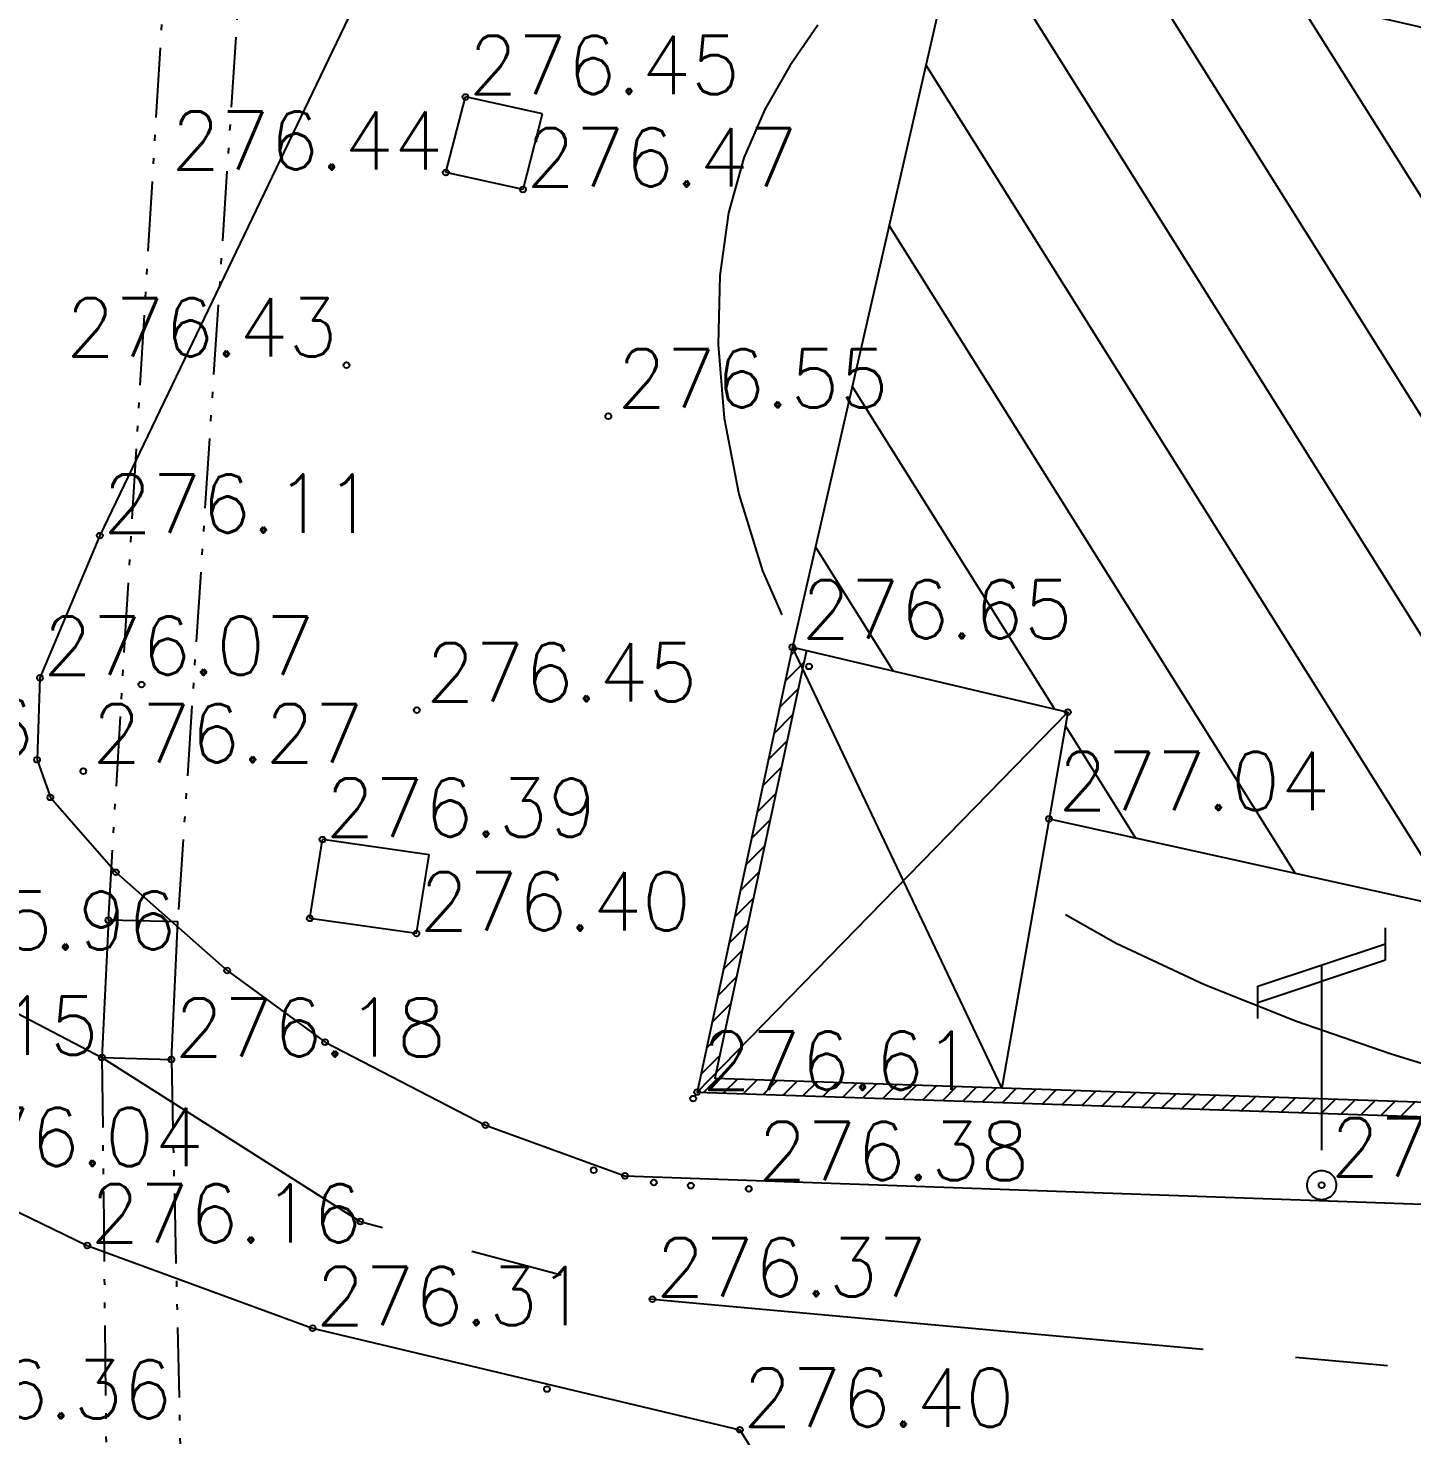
# Model space of a CAD drawing. Extents: x 524954 to 526204, y 9523489 to 9524010.
# Drawn here: x 525583.94 to 525607.69, y 9523720 to 9523744.16 of the extents above; entities that cross this region are included whole.
import ezdxf
from ezdxf.enums import TextEntityAlignment as Align

# ---------------------------------------------------------------- set-up
doc = ezdxf.new("R2010")
doc.units = 0
doc.header["$PDMODE"] = 33
doc.header["$PDSIZE"] = 0.1
for name, pattern in [('ACAD_ISO12W100', [21, 12, -3, 0, -3, 0, -3]), ('AXES2', [28.575, 19.05, -3.175, 3.175, -3.175]), ('CACHE2', [4.7625, 3.175, -1.5875])]:
    doc.linetypes.add(name, pattern=pattern)
for name, color, linetype in [('Axe_Route_Existante', 1, 'AXES2'), ('Bati', 6, 'Continuous'), ('Bati_H', 1, 'Continuous'), ('Bord_Route_Existante', 6, 'Continuous'), ('Caniveau', 5, 'CACHE2'), ('Cloture', 7, 'Continuous'), ('CN_01_00', 3, 'Continuous'), ('Murs', 1, 'Continuous'), ('Regard', 5, 'Continuous'), ('Réseau_Electrique', 1, 'CACHE2'), ('TopoAlt', 3, 'Continuous'), ('TOPOJIS', 7, 'Continuous')]:
    doc.layers.add(name, color=color, linetype=linetype)
doc.styles.add('Simplex 1.0', font='Simplex.shx', dxfattribs={"width": 0.99, "height": 1})

# ---------------------------------------------------------------- blocks, each defined once
blk = doc.blocks.new('TCPOINT M')
at = {"color": 0}
blk.add_point((0, 0), dxfattribs=at)
at = {"layer": 'TopoAlt', "style": 'Simplex 1.0', "width": 0.99}
blk.add_attdef('ALT', (0.15, 0.15), '', height=1, dxfattribs=at)
blk = doc.blocks.new('e004')
at = {"color": 0}
blk.add_line((0, 3.777478), (0, 0.25), dxfattribs=at)
for points in [[(-1.096503, 3.137365), (-1.096503, 3.412949), (1.096503, 4.142007), (1.096503, 4.417591)], [(-1.096503, 2.861781), (-1.096503, 3.137365), (1.096503, 3.866423), (1.096503, 4.142007)]]:
    blk.add_lwpolyline(points, dxfattribs=at)
blk.add_circle((0, 0), 0.25, dxfattribs=at)

msp = doc.modelspace()

# ---------------------------------------------------------------- hatches: boundary and pattern name
at = {"layer": 'Bati_H'}
h = msp.add_hatch(dxfattribs=at)
h.set_pattern_fill('_U', color=256, scale=2, angle=-57.9053, style=0, pattern_type=0)
h.set_pattern_definition([(302.094655599, (0, 0), (1.69434297035, 1.06263911976), [])])
h.paths.add_polyline_path([(525599.912, 9523745.998), (525597.057, 9523733.537), (525601.784, 9523732.425), (525601.462, 9523730.591), (525610.034, 9523728.699), (525610.268, 9523729.914), (525612.335, 9523729.591), (525612.088, 9523727.267), (525616.963, 9523726.333), (525617.241, 9523727.643), (525619.652, 9523739.262), (525622.884, 9523738.521), (525623.274, 9523740.188), (525623.374, 9523740.622)])
at = {"layer": 'Murs'}
h = msp.add_hatch(dxfattribs=at)
h.set_pattern_fill('_U', color=256, scale=0.25, angle=45, style=0, pattern_type=0)
h.set_pattern_definition([(45, (0, 0), (-0.1767766952966, 0.1767766952966), [])])
h.paths.add_polyline_path([(525597.057, 9523733.537), (525595.421, 9523725.903), (525609.642, 9523725.421), (525627.16, 9523724.579), (525627.753, 9523735.31), (525627.504, 9523735.324), (525626.924, 9523724.841), (525609.652, 9523725.671), (525595.728, 9523726.143), (525597.302, 9523733.485)])

# ---------------------------------------------------------------- linework, layer by layer
at = {"layer": 'Axe_Route_Existante', "ltscale": 0.5, "flags": 128}
msp.add_lwpolyline([(525581.771, 9523728.297), (525585.207, 9523726.493), (525589.641, 9523723.681), (525594.657, 9523722.346), (525613.228, 9523720.669)], dxfattribs=at)
at = {"layer": 'Bati', "flags": 128}
msp.add_lwpolyline([(525599.912, 9523745.998), (525597.057, 9523733.537), (525601.784, 9523732.425), (525601.462, 9523730.591), (525610.034, 9523728.699), (525610.268, 9523729.914), (525612.335, 9523729.591), (525612.088, 9523727.267), (525616.963, 9523726.333), (525617.241, 9523727.643), (525619.652, 9523739.262), (525622.884, 9523738.521), (525623.274, 9523740.188), (525623.374, 9523740.622)], close=True, dxfattribs=at)
at = {"layer": 'Bord_Route_Existante', "flags": 128}
for points in [[(525618.283, 9523783.683), (525613.749, 9523779.488), (525608.261, 9523773.46), (525604.442, 9523768.771), (525600.158, 9523763.052), (525597.336, 9523758.749), (525594.632, 9523754.26), (525592.03, 9523749.428), (525589.436, 9523744.344), (525589.436, 9523744.344), (525585.171, 9523735.453), (525584.143, 9523733.012), (525584.093, 9523731.607), (525584.322, 9523730.96), (525585.444, 9523729.675), (525587.357, 9523727.99), (525589.036, 9523726.76), (525591.791, 9523725.333), (525594.184, 9523724.465), (525609.638, 9523723.915), (525609.642, 9523725.421)], [(525573.813, 9523709.865), (525573.042, 9523709.967), (525572.349, 9523710.406), (525571.942, 9523711.093), (525571.772, 9523712.34), (525573.824, 9523715.85), (525575.312, 9523718.585), (525577.596, 9523723.086), (525578.236, 9523723.903), (525579.151, 9523724.473), (525580.226, 9523724.822), (525581.139, 9523724.852), (525582.234, 9523724.583), (525584.956, 9523723.269), (525588.823, 9523721.851), (525596.155, 9523720.107), (525596.576, 9523719.424), (525596.251, 9523718.856), (525596.251, 9523718.856), (525573.813, 9523709.865)]]:
    msp.add_lwpolyline(points, dxfattribs=at)
at = {"layer": 'Caniveau', "linetype": 'ACAD_ISO12W100', "ltscale": 0.1, "flags": 128}
for points in [[(525585.317, 9523728.854), (525586.361, 9523746.368)], [(525585.207, 9523726.493), (525585.441, 9523704.4)], [(525586.398, 9523726.461), (525586.899, 9523704.363)]]:
    msp.add_lwpolyline(points, dxfattribs=at)
at = {"layer": 'Caniveau', "linetype": 'ACAD_ISO12W100', "ltscale": 0.1, "elevation": 276.13, "flags": 128}
msp.add_lwpolyline([(525587.654, 9523746.3), (525586.508, 9523728.822)], dxfattribs=at)
at = {"layer": 'Caniveau', "linetype": 'ByBlock', "flags": 128}
msp.add_lwpolyline([(525586.398, 9523726.461), (525586.508, 9523728.822), (525585.317, 9523728.854), (525585.207, 9523726.493)], close=True, dxfattribs=at)
at = {"layer": 'Cloture', "flags": 128}
for points in [[(525597.302, 9523733.485), (525595.728, 9523726.143), (525609.652, 9523725.671), (525626.924, 9523724.841), (525627.504, 9523735.324)], [(525597.057, 9523733.537), (525595.421, 9523725.903), (525609.642, 9523725.421), (525627.16, 9523724.579), (525627.753, 9523735.31)], [(525600.652, 9523725.976), (525597.057, 9523733.537)], [(525595.421, 9523725.903), (525601.784, 9523732.425)], [(525601.462, 9523730.591), (525600.652, 9523725.976)]]:
    msp.add_lwpolyline(points, dxfattribs=at)
at = {"layer": 'CN_01_00', "elevation": 277, "flags": 128}
for points in [[(525597.493, 9523744.215), (525597.012, 9523743.516), (525596.583, 9523742.767), (525596.226, 9523741.937), (525595.963, 9523740.994), (525595.811, 9523739.918), (525595.783, 9523738.731), (525595.889, 9523737.468), (525596.14, 9523736.162), (525596.545, 9523734.847), (525596.878, 9523734.093)], [(525601.742, 9523728.951), (525602.616, 9523728.456), (525604.129, 9523727.747), (525605.707, 9523727.12), (525607.316, 9523726.563), (525608.925, 9523726.065), (525610.5, 9523725.616), (525612.011, 9523725.205), (525613.257, 9523724.875)]]:
    msp.add_lwpolyline(points, dxfattribs=at)
at = {"layer": 'Regard', "flags": 128}
for points in [[(525591.109, 9523741.684), (525591.445, 9523742.981)], [(525592.77, 9523742.691), (525591.445, 9523742.981)], [(525592.434, 9523741.394), (525592.77, 9523742.691)], [(525592.434, 9523741.394), (525591.109, 9523741.684)], [(525588.774, 9523728.884), (525588.992, 9523730.235)], [(525590.822, 9523729.976), (525588.992, 9523730.235)], [(525590.604, 9523728.625), (525590.822, 9523729.976)], [(525590.604, 9523728.625), (525588.774, 9523728.884)]]:
    msp.add_lwpolyline(points, dxfattribs=at)

# ---------------------------------------------------------------- block references
at = {"layer": 'Réseau_Electrique'}
msp.add_blockref('e004', (525606.141, 9523724.305), dxfattribs=at)
at = {"layer": 'TOPOJIS'}
ref = msp.add_blockref('TCPOINT M', (525591.445, 9523742.981, 276.45), dxfattribs=at)
ref.add_attrib('ALT', '276.45', (525591.495, 9523743.031, 276.45), dxfattribs={"layer": 'TopoAlt', "height": 1, "style": 'Simplex 1.0', "width": 0.99})
ref = msp.add_blockref('TCPOINT M', (525591.109, 9523741.684, 276.44), dxfattribs=at)
ref.add_attrib('ALT', '276.44', dxfattribs={"layer": 'TopoAlt', "height": 1, "style": 'Simplex 1.0', "width": 0.99}).set_placement((525591.059, 9523741.734, 276.44), align=Align.RIGHT)
ref = msp.add_blockref('TCPOINT M', (525592.434, 9523741.394, 276.47), dxfattribs=at)
ref.add_attrib('ALT', '276.47', (525592.484, 9523741.444, 276.47), dxfattribs={"layer": 'TopoAlt', "height": 1, "style": 'Simplex 1.0', "width": 0.99})
ref = msp.add_blockref('TCPOINT M', (525589.403, 9523738.377, 276.434), dxfattribs=at)
ref.add_attrib('ALT', '276.43', dxfattribs={"layer": 'TopoAlt', "height": 1, "style": 'Simplex 1.0', "width": 0.99}).set_placement((525589.253, 9523738.527, 276.434), align=Align.RIGHT)
ref = msp.add_blockref('TCPOINT M', (525593.898, 9523737.502, 276.55), dxfattribs=at)
ref.add_attrib('ALT', '276.55', (525594.048, 9523737.652, 276.55), dxfattribs={"layer": 'TopoAlt', "height": 1, "style": 'Simplex 1.0', "width": 0.99})
ref = msp.add_blockref('TCPOINT M', (525585.171, 9523735.453, 276.11), dxfattribs=at)
ref.add_attrib('ALT', '276.11', (525585.221, 9523735.503, 276.11), dxfattribs={"layer": 'TopoAlt', "height": 1, "style": 'Simplex 1.0', "width": 0.99})
ref = msp.add_blockref('TCPOINT M', (525597.057, 9523733.537, 276.651), dxfattribs=at)
ref.add_attrib('ALT', '276.65', (525597.207, 9523733.687, 276.651), dxfattribs={"layer": 'TopoAlt', "height": 1, "style": 'Simplex 1.0', "width": 0.99})
ref = msp.add_blockref('TCPOINT M', (525584.143, 9523733.012, 276.07), dxfattribs=at)
ref.add_attrib('ALT', '276.07', (525584.193, 9523733.062, 276.07), dxfattribs={"layer": 'TopoAlt', "height": 1, "style": 'Simplex 1.0', "width": 0.99})
ref = msp.add_blockref('TCPOINT M', (525590.612, 9523732.457, 276.451), dxfattribs=at)
ref.add_attrib('ALT', '276.45', (525590.762, 9523732.607, 276.451), dxfattribs={"layer": 'TopoAlt', "height": 1, "style": 'Simplex 1.0', "width": 0.99})
for p in [(525597.343, 9523733.208, 277.099), (525585.887, 9523732.896, 276.296), (525601.784, 9523732.425, 277.043), (525584.322, 9523730.96, 276.09), (525585.444, 9523729.675, 276.18), (525585.317, 9523728.854, 276.17), (525588.774, 9523728.884, 276.38), (525587.357, 9523727.99, 276.21), (525589.036, 9523726.76, 276.27), (525595.421, 9523725.903, 276.6), (525591.791, 9523725.333, 276.34), (525593.647, 9523724.561, 276.373), (525594.184, 9523724.465, 276.37), (525594.678, 9523724.35, 276.391), (525595.315, 9523724.296, 276.376), (525589.641, 9523723.681, 276.3), (525592.845, 9523720.805, 276.37)]:
    msp.add_blockref('TCPOINT M', p, dxfattribs=at)
ref = msp.add_blockref('TCPOINT M', (525584.093, 9523731.607, 276.06), dxfattribs=at)
ref.add_attrib('ALT', '276.06', dxfattribs={"layer": 'TopoAlt', "height": 1, "style": 'Simplex 1.0', "width": 0.99}).set_placement((525584.043, 9523731.657, 276.06), align=Align.RIGHT)
ref = msp.add_blockref('TCPOINT M', (525584.887, 9523731.41, 276.267), dxfattribs=at)
ref.add_attrib('ALT', '276.27', (525585.037, 9523731.56, 276.267), dxfattribs={"layer": 'TopoAlt', "height": 1, "style": 'Simplex 1.0', "width": 0.99})
ref = msp.add_blockref('TCPOINT M', (525601.462, 9523730.591, 277.035), dxfattribs=at)
ref.add_attrib('ALT', '277.04', (525601.612, 9523730.741, 277.035), dxfattribs={"layer": 'TopoAlt', "height": 1, "style": 'Simplex 1.0', "width": 0.99})
ref = msp.add_blockref('TCPOINT M', (525588.992, 9523730.235, 276.39), dxfattribs=at)
ref.add_attrib('ALT', '276.39', (525589.042, 9523730.285, 276.39), dxfattribs={"layer": 'TopoAlt', "height": 1, "style": 'Simplex 1.0', "width": 0.99})
ref = msp.add_blockref('TCPOINT M', (525590.604, 9523728.625, 276.4), dxfattribs=at)
ref.add_attrib('ALT', '276.40', (525590.654, 9523728.675, 276.4), dxfattribs={"layer": 'TopoAlt', "height": 1, "style": 'Simplex 1.0', "width": 0.99})
ref = msp.add_blockref('TCPOINT M', (525581.771, 9523728.297, 275.96), dxfattribs=at)
ref.add_attrib('ALT', '275.96', (525581.821, 9523728.347, 275.96), dxfattribs={"layer": 'TopoAlt', "height": 1, "style": 'Simplex 1.0', "width": 0.99})
ref = msp.add_blockref('TCPOINT M', (525585.207, 9523726.493, 276.15), dxfattribs=at)
ref.add_attrib('ALT', '276.15', dxfattribs={"layer": 'TopoAlt', "height": 1, "style": 'Simplex 1.0', "width": 0.99}).set_placement((525585.157, 9523726.543, 276.15), align=Align.RIGHT)
ref = msp.add_blockref('TCPOINT M', (525586.398, 9523726.461, 276.18), dxfattribs=at)
ref.add_attrib('ALT', '276.18', (525586.448, 9523726.511, 276.18), dxfattribs={"layer": 'TopoAlt', "height": 1, "style": 'Simplex 1.0', "width": 0.99})
ref = msp.add_blockref('TCPOINT M', (525595.354, 9523725.79, 276.61), dxfattribs=at)
ref.add_attrib('ALT', '276.61', (525595.504, 9523725.94, 276.61), dxfattribs={"layer": 'TopoAlt', "height": 1, "style": 'Simplex 1.0', "width": 0.99})
ref = msp.add_blockref('TCPOINT M', (525582.234, 9523724.583, 276.04), dxfattribs=at)
ref.add_attrib('ALT', '276.04', (525582.284, 9523724.633, 276.04), dxfattribs={"layer": 'TopoAlt', "height": 1, "style": 'Simplex 1.0', "width": 0.99})
ref = msp.add_blockref('TCPOINT M', (525606.141, 9523724.305, 276.668), dxfattribs=at)
ref.add_attrib('ALT', '276.67', (525606.291, 9523724.455, 276.668), dxfattribs={"layer": 'TopoAlt', "height": 1, "style": 'Simplex 1.0', "width": 0.99})
ref = msp.add_blockref('TCPOINT M', (525596.31, 9523724.241, 276.381), dxfattribs=at)
ref.add_attrib('ALT', '276.38', (525596.46, 9523724.391, 276.381), dxfattribs={"layer": 'TopoAlt', "height": 1, "style": 'Simplex 1.0', "width": 0.99})
ref = msp.add_blockref('TCPOINT M', (525584.956, 9523723.269, 276.16), dxfattribs=at)
ref.add_attrib('ALT', '276.16', (525585.006, 9523723.319, 276.16), dxfattribs={"layer": 'TopoAlt', "height": 1, "style": 'Simplex 1.0', "width": 0.99})
ref = msp.add_blockref('TCPOINT M', (525594.657, 9523722.346, 276.37), dxfattribs=at)
ref.add_attrib('ALT', '276.37', (525594.707, 9523722.396, 276.37), dxfattribs={"layer": 'TopoAlt', "height": 1, "style": 'Simplex 1.0', "width": 0.99})
ref = msp.add_blockref('TCPOINT M', (525588.823, 9523721.851, 276.31), dxfattribs=at)
ref.add_attrib('ALT', '276.31', (525588.873, 9523721.901, 276.31), dxfattribs={"layer": 'TopoAlt', "height": 1, "style": 'Simplex 1.0', "width": 0.99})
ref = msp.add_blockref('TCPOINT M', (525581.696, 9523720.25, 276.36), dxfattribs=at)
ref.add_attrib('ALT', '276.36', (525581.746, 9523720.3, 276.36), dxfattribs={"layer": 'TopoAlt', "height": 1, "style": 'Simplex 1.0', "width": 0.99})
ref = msp.add_blockref('TCPOINT M', (525596.155, 9523720.107, 276.4), dxfattribs=at)
ref.add_attrib('ALT', '276.40', (525596.205, 9523720.157, 276.4), dxfattribs={"layer": 'TopoAlt', "height": 1, "style": 'Simplex 1.0', "width": 0.99})

doc.saveas('drawing.dxf')
